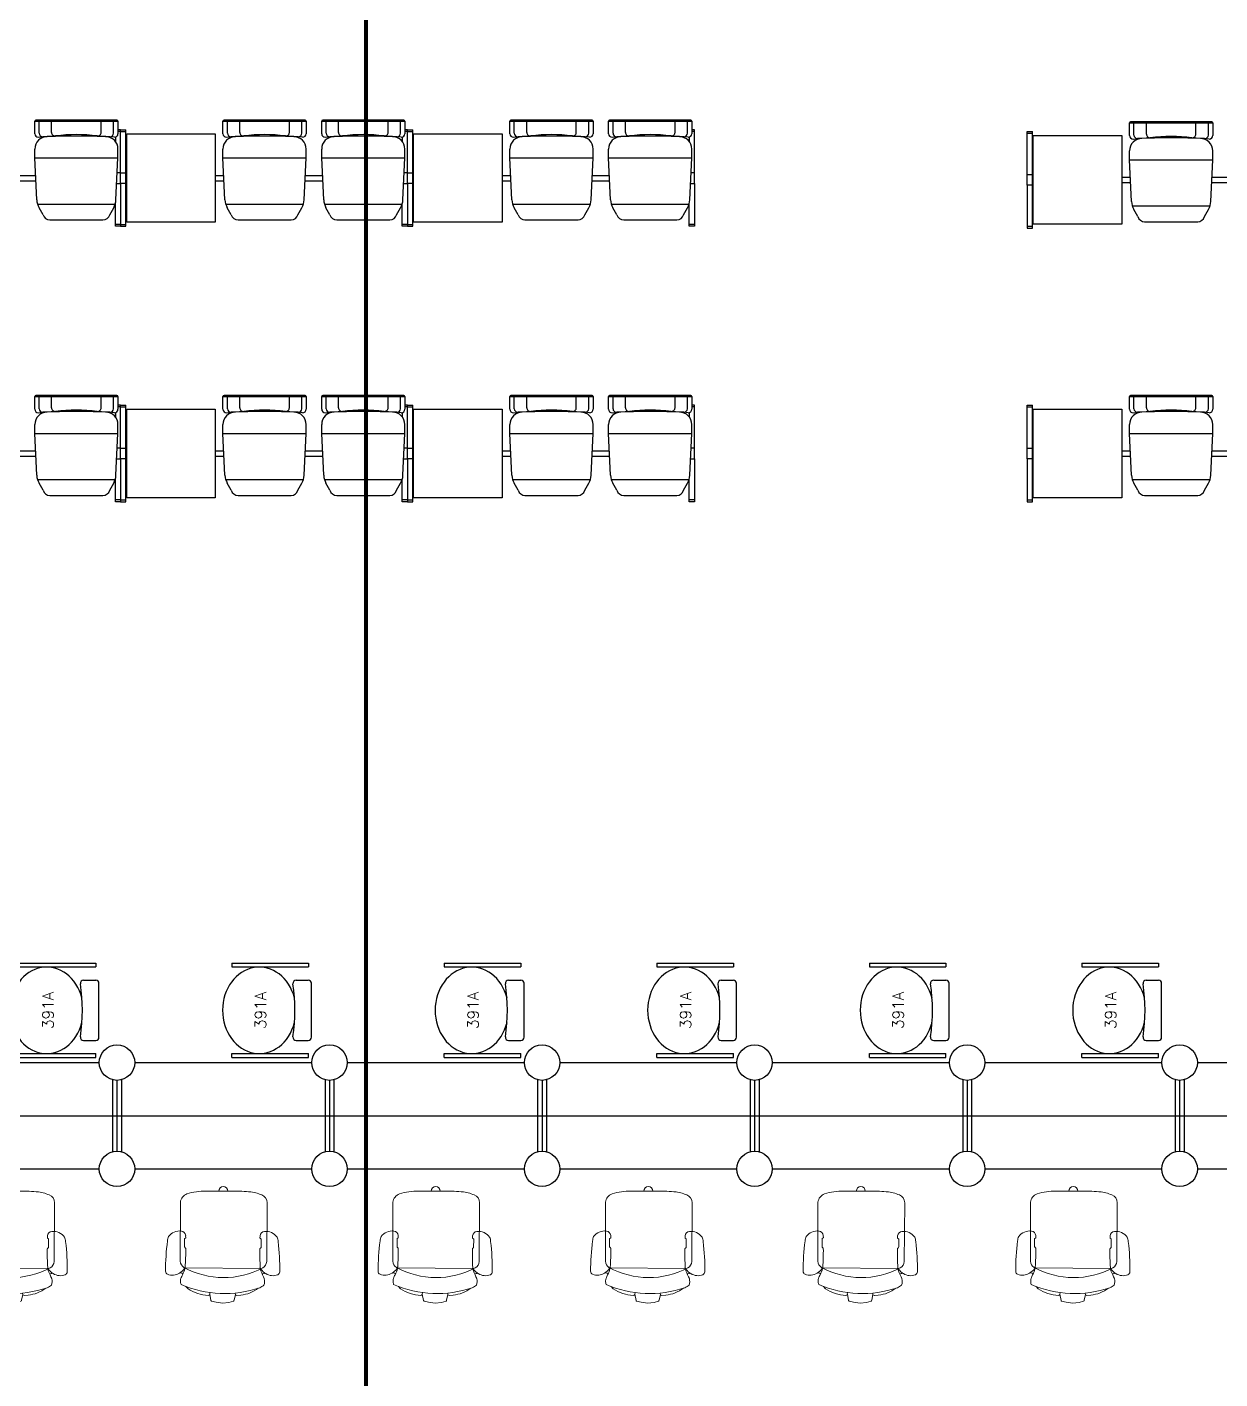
# Model space of a CAD drawing. Header units: inches. Extents: x 478327 to 492265, y -26791 to -22136.
# Drawn here: x 481247 to 481550.1, y -23545.5 to -23202.1 of the extents above; entities that cross this region are included whole.
import ezdxf
from ezdxf.enums import TextEntityAlignment as Align

# ---------------------------------------------------------------- set-up
doc = ezdxf.new("R2010")
doc.units = ezdxf.units.IN
doc.header["$MEASUREMENT"] = 0
doc.layers.add('A-furniture', color=8, linetype='Continuous', lineweight=9)
for name, color, linetype in [('C-RD-TEXT-TITLE', 4, 'Continuous'), ('I-WALL-IN', 3, 'Continuous'), ('MAR122', 9, 'Continuous'), ('MAR22', 255, 'Continuous')]:
    doc.layers.add(name, color=color, linetype=linetype)
doc.styles.add('ROMANS', font='romans')

# ---------------------------------------------------------------- blocks, each defined once
blk = doc.blocks.new('391A')
at = {"layer": 'MAR22'}
for p, q in [((-293.5, -86.6), (-293.5, -567)), ((-293.5, -86.6), (-269.5, -86.6)), ((-269.5, -86.6), (-269.5, -567)), ((273.6, -86.6), (273.6, -567)), ((297.6, -86.6), (273.6, -86.6)), ((297.6, -86.6), (297.6, -567)), ((-187.4, -490.1), (-187.4, -566.9)), ((191.4, -490.1), (191.4, -566.9)), ((-293.5, -567), (-269.5, -567)), ((-167.4, -586.9), (171.4, -586.9)), ((297.6, -567), (273.6, -567))]:
    blk.add_line(p, q, dxfattribs=at)
for centre, radius, start, end in [((-167.4, -490.1), 20, 81.58713, 180), ((2, 655.3), 1137.9, 261.58713, 278.41287), ((171.4, -490.1), 20, 0, 98.41287), ((-167.4, -566.9), 20, 180, 270), ((171.4, -566.9), 20, 270, 0)]:
    blk.add_arc(centre, radius, start, end, dxfattribs=at)
blk.add_ellipse((2, -259.2), major_axis=(-271.1, 0), ratio=0.849159, start_param=1.857345, end_param=7.567433, dxfattribs=at)
at = {"layer": 'MAR122', "linetype": 'Continuous', "style": 'ROMANS'}
for tag, flags, p in [('PRODNUM', 8, (1.6, -302.1)), ('COLOR', 1, (1.6, -415.4))]:
    blk.add_attdef(tag, text='', height=70, dxfattribs=dict(at, flags=flags)).set_placement(p, align=Align.CENTER)
blk = doc.blocks.new('A$C6A0E07C9')
at = {"layer": 'A-furniture'}
for p, q in [((-0.2138, 0.2718), (0.1182, 0.2876)), ((-0.0121, 0.2424), (-0.025, 0.2422)), ((-0.0115, 0.2426), (-0.0121, 0.2424)), ((-0.0112, 0.2428), (-0.0115, 0.2426)), ((-0.0079, 0.2484), (-0.0112, 0.2428)), ((0.0377, 0.2515), (-0.0033, 0.2499)), ((0.0418, 0.2505), (0.045, 0.2473)), ((0.045, 0.2473), (0.0464, 0.2461)), ((0.0464, 0.2461), (0.0478, 0.2453)), ((0.0478, 0.2453), (0.0485, 0.2451)), ((0.1585, 0.2497), (0.1792, -0.1667)), ((-0.2691, 0.1773), (-0.2664, 0.2046)), ((0.3146, 0.1213), (0.3056, 0.1197)), ((0.3131, 0.1211), (0.3466, 0.116)), ((0.3152, 0.1516), (0.3188, 0.1294)), ((0.3514, 0.1128), (0.36, 0.0876)), ((0.36, 0.0876), (0.3659, 0.0513)), ((-0.2907, 0.0196), (-0.2893, 0.0294)), ((-0.2883, 0.01), (-0.2907, 0.0196)), ((-0.2893, 0.0294), (-0.2841, 0.0379)), ((-0.2824, 0.002), (-0.2883, 0.01)), ((-0.2841, 0.0379), (-0.2762, 0.0438)), ((-0.2739, -0.003), (-0.2824, 0.002)), ((-0.2762, 0.0438), (-0.2666, 0.0462)), ((0.3636, 0.0146), (0.3576, -0.0113)), ((0.3659, 0.0513), (0.3636, 0.0146)), ((-0.2641, -0.0045), (-0.2739, -0.003)), ((0.3108, -0.0224), (0.3218, -0.0234)), ((0.3197, -0.023), (0.3546, -0.0146)), ((0.3546, -0.0146), (0.3564, -0.0132)), ((0.3564, -0.0132), (0.3576, -0.0113)), ((0.2962, -0.1472), (0.2839, -0.1595)), ((-0.1895, -0.2174), (0.1433, -0.1996)), ((0.0087, -0.176), (-0.0042, -0.1772)), ((0.0094, -0.1763), (0.0087, -0.176)), ((0.0097, -0.1764), (0.0094, -0.1763)), ((0.0135, -0.1816), (0.0097, -0.1764)), ((0.0591, -0.1802), (0.0183, -0.1827)), ((0.0631, -0.1788), (0.066, -0.1753)), ((0.066, -0.1753), (0.0673, -0.174)), ((0.0673, -0.174), (0.0686, -0.173)), ((0.0686, -0.173), (0.0692, -0.1728))]:
    blk.add_line(p, q, dxfattribs=at)
for centre, radius, start, end in [((0.0274, 0.2777), 0.0792, 129.49988, 189.11522), ((0.0065, 0.2825), 0.0635, 94.07923, 117.59377), ((0.2241, -0.8917), 1.2574, 92.35943, 100.17565), ((0.1721, 0.3454), 0.0192, 28.12557, 89.24362), ((0.1209, 0.3234), 0.0749, 330.37939, 24.51295), ((0.5941, -0.0351), 0.8932, 162.12026, 164.43231), ((-0.21, 0.2233), 0.0487, 94.52598, 161.01093), ((-0.0222, 0.2712), 0.0292, 192.00474, 264.44095), ((-0.0038, 0.2437), 0.00623, 84.84548, 131.31741), ((0.0374, 0.2414), 0.0101, 64.52807, 88.63913), ((0.0007, 1.5534), 1.3091, 272.08986, 276.67605), ((0.117, 0.2414), 0.0463, 34.09018, 88.4441), ((0.1493, 0.274), 0.0211, 279.8693, 313.34338), ((-0.2488, 0.0248), 0.4712, 334.59734, 30.97321), ((0.1704, 0.2449), 0.0129, 130.13659, 158.01734), ((0.1866, 0.1808), 0.0779, 100.05254, 108.26721), ((0.1077, 0.3263), 0.0879, 309.67257, 333.02228), ((-1.1254, 2.7931), 2.8487, 297.11573, 298.06946), ((-0.9196, -0.0126), 1.143, 14.09314, 15.00562), ((0.2336, 0.2226), 0.0597, 72.52818, 107.70113), ((0.1951, 0.2221), 0.0806, 25.51985, 45.53867), ((-0.3014, 0.0263), 0.6141, 339.61076, 22.04666), ((0.1276, 0.1249), 0.1894, 8.09249, 40.8276), ((0.1816, 0.1421), 0.4521, 175.52891, 182.09908), ((72.2191, 3.6268), 72.5738, 182.765274, 182.924882), ((0.31, 0.1288), 0.0088, 301.08798, 3.16667), ((0.3467, 0.1108), 0.00513, 22.81842, 91.00758), ((0.1162, -0.0378), 0.2107, 328.69616, 1.80788), ((0.3177, -0.0315), 0.00903, 2.12372, 63.37094), ((0.0809, -0.0616), 0.3414, 182.48103, 200.75528), ((-0.1856, -0.1603), 0.0572, 202.88209, 266.11689), ((0.0516, -0.2073), 0.0792, 176.57822, 236.19355), ((0.0015, -0.2058), 0.0292, 101.25248, 173.68869), ((0.0171, -0.1766), 0.00623, 234.37601, 280.84795), ((0.0579, -0.1702), 0.0101, 277.0543, 301.16536), ((0.1515, -1.4793), 1.3091, 89.01739, 93.60357), ((0.138, -0.155), 0.0449, 276.79393, 330.15211), ((0.1724, -0.1915), 0.0211, 52.35005, 85.82413), ((0.197, -0.1553), 0.0211, 212.66016, 229.03524), ((0.1633, -0.2919), 0.1223, 63.05477, 80.63565), ((0.1362, -0.2476), 0.0879, 32.67116, 56.02087), ((-0.9196, -0.0126), 1.143, 350.69637, 351.61264), ((0.1491, -0.2435), 0.0749, 341.18048, 35.31404), ((0.3239, 0.0551), 0.2601, 246.15386, 250.81737), ((0.249, -0.1528), 0.0392, 254.29981, 275.99109), ((0.2537, -0.1401), 0.0518, 269.3553, 293.37881), ((0.0312, -0.2142), 0.0635, 248.09967, 271.6142), ((0.1312, 0.9758), 1.2574, 265.51777, 273.33401), ((0.2022, -0.2604), 0.0192, 276.44982, 337.56787)]:
    blk.add_arc(centre, radius, start, end, dxfattribs=at)

msp = doc.modelspace()

# ---------------------------------------------------------------- linework, layer by layer
at = {"linetype": 'Continuous'}
for p, q in [((481248.945, -23229.189, 3.812), (481248.945, -23226.016, 3.812)), ((481250.07, -23229.081, 3.812), (481250.07, -23226.196, 3.812)), ((481253.22, -23228.86, 3.812), (481253.22, -23226.196, 3.812)), ((481265.82, -23228.86, 3.812), (481265.82, -23226.196, 3.812)), ((481268.97, -23229.081, 3.812), (481268.97, -23226.196, 3.812)), ((481270.095, -23226.016, 3.812), (481270.095, -23229.189, 3.812)), ((481296.769, -23229.189, 3.812), (481296.769, -23226.016, 3.812)), ((481297.894, -23229.081, 3.812), (481297.894, -23226.196, 3.812)), ((481301.044, -23228.86, 3.812), (481301.044, -23226.196, 3.812)), ((481313.644, -23228.86, 3.812), (481313.644, -23226.196, 3.812)), ((481316.794, -23229.081, 3.812), (481316.794, -23226.196, 3.812)), ((481317.919, -23226.016, 3.812), (481317.919, -23229.189, 3.812)), ((481321.845, -23229.189, 3.812), (481321.845, -23226.016, 3.812)), ((481322.97, -23229.081, 3.812), (481322.97, -23226.196, 3.812)), ((481326.12, -23228.86, 3.812), (481326.12, -23226.196, 3.812)), ((481338.72, -23228.86, 3.812), (481338.72, -23226.196, 3.812)), ((481341.87, -23229.081, 3.812), (481341.87, -23226.196, 3.812)), ((481342.995, -23226.016, 3.812), (481342.995, -23229.189, 3.812)), ((481369.669, -23229.189, 3.812), (481369.669, -23226.016, 3.812)), ((481370.794, -23229.081, 3.812), (481370.794, -23226.196, 3.812)), ((481373.944, -23228.86, 3.812), (481373.944, -23226.196, 3.812)), ((481386.544, -23228.86, 3.812), (481386.544, -23226.196, 3.812)), ((481389.694, -23229.081, 3.812), (481389.694, -23226.196, 3.812)), ((481390.819, -23226.016, 3.812), (481390.819, -23229.189, 3.812)), ((481394.745, -23229.189, 3.812), (481394.745, -23226.016, 3.812)), ((481395.87, -23229.081, 3.812), (481395.87, -23226.196, 3.812)), ((481399.02, -23228.86, 3.812), (481399.02, -23226.196, 3.812)), ((481411.62, -23228.86, 3.812), (481411.62, -23226.196, 3.812)), ((481414.77, -23229.081, 3.812), (481414.77, -23226.196, 3.812)), ((481415.895, -23226.016, 3.812), (481415.895, -23229.189, 3.812)), ((481527.106, -23229.639, 3.812), (481527.106, -23226.466, 3.812)), ((481528.231, -23229.531, 3.812), (481528.231, -23226.646, 3.812)), ((481531.381, -23229.31, 3.812), (481531.381, -23226.646, 3.812)), ((481543.981, -23229.31, 3.812), (481543.981, -23226.646, 3.812)), ((481547.131, -23229.531, 3.812), (481547.131, -23226.646, 3.812)), ((481548.256, -23226.466, 3.812), (481548.256, -23229.639, 3.812)), ((481249.866, -23230.088, 3.812), (481251.009, -23229.981, 3.812)), ((481269.174, -23230.088, 3.812), (481268.031, -23229.981, 3.812)), ((481297.69, -23230.088, 3.812), (481298.833, -23229.981, 3.812)), ((481316.998, -23230.088, 3.812), (481315.855, -23229.981, 3.812)), ((481322.766, -23230.088, 3.812), (481323.909, -23229.981, 3.812)), ((481342.074, -23230.088, 3.812), (481340.931, -23229.981, 3.812)), ((481370.59, -23230.088, 3.812), (481371.733, -23229.981, 3.812)), ((481389.898, -23230.088, 3.812), (481388.755, -23229.981, 3.812)), ((481395.666, -23230.088, 3.812), (481396.809, -23229.981, 3.812)), ((481414.974, -23230.088, 3.812), (481413.831, -23229.981, 3.812)), ((481248.945, -23235.353, 3.812), (481248.945, -23233.103, 3.812)), ((481270.095, -23235.353, 3.812), (481270.095, -23233.103, 3.812)), ((481296.769, -23235.353, 3.812), (481296.769, -23233.103, 3.812)), ((481317.919, -23235.353, 3.812), (481317.919, -23233.103, 3.812)), ((481321.845, -23235.353, 3.812), (481321.845, -23233.103, 3.812)), ((481342.995, -23235.353, 3.812), (481342.995, -23233.103, 3.812)), ((481369.669, -23235.353, 3.812), (481369.669, -23233.103, 3.812)), ((481390.819, -23235.353, 3.812), (481390.819, -23233.103, 3.812)), ((481394.745, -23235.353, 3.812), (481394.745, -23233.103, 3.812)), ((481415.895, -23235.353, 3.812), (481415.895, -23233.103, 3.812)), ((481527.106, -23235.803, 3.812), (481527.106, -23233.553, 3.812)), ((481528.027, -23230.538, 3.812), (481529.17, -23230.431, 3.812)), ((481547.335, -23230.538, 3.812), (481546.192, -23230.431, 3.812)), ((481548.256, -23235.803, 3.812), (481548.256, -23233.553, 3.812)), ((481248.945, -23235.353, 3.812), (481270.095, -23235.353, 3.812)), ((481249.457, -23245.991, 3.812), (481248.945, -23235.353, 3.812)), ((481269.584, -23245.991, 3.812), (481270.095, -23235.353, 3.812)), ((481296.769, -23235.353, 3.812), (481317.919, -23235.353, 3.812)), ((481297.281, -23245.991, 3.812), (481296.769, -23235.353, 3.812)), ((481317.408, -23245.991, 3.812), (481317.919, -23235.353, 3.812)), ((481321.845, -23235.353, 3.812), (481342.995, -23235.353, 3.812)), ((481322.357, -23245.991, 3.812), (481321.845, -23235.353, 3.812)), ((481342.484, -23245.991, 3.812), (481342.995, -23235.353, 3.812)), ((481369.669, -23235.353, 3.812), (481390.819, -23235.353, 3.812)), ((481370.181, -23245.991, 3.812), (481369.669, -23235.353, 3.812)), ((481390.308, -23245.991, 3.812), (481390.819, -23235.353, 3.812)), ((481394.745, -23235.353, 3.812), (481415.895, -23235.353, 3.812)), ((481395.257, -23245.991, 3.812), (481394.745, -23235.353, 3.812)), ((481415.384, -23245.991, 3.812), (481415.895, -23235.353, 3.812)), ((481527.106, -23235.803, 3.812), (481548.256, -23235.803, 3.812)), ((481527.618, -23246.441, 3.812), (481527.106, -23235.803, 3.812)), ((481547.745, -23246.441, 3.812), (481548.256, -23235.803, 3.812)), ((481249.637, -23247.053, 3.812), (481269.403, -23247.053, 3.812)), ((481297.461, -23247.053, 3.812), (481317.227, -23247.053, 3.812)), ((481322.537, -23247.053, 3.812), (481342.303, -23247.053, 3.812)), ((481370.361, -23247.053, 3.812), (481390.127, -23247.053, 3.812)), ((481395.437, -23247.053, 3.812), (481415.203, -23247.053, 3.812)), ((481527.798, -23247.503, 3.812), (481547.564, -23247.503, 3.812)), ((481251.049, -23249.794, 3.812), (481250.029, -23247.981, 3.812)), ((481267.991, -23249.794, 3.812), (481269.011, -23247.981, 3.812)), ((481298.873, -23249.794, 3.812), (481297.853, -23247.981, 3.812)), ((481315.815, -23249.794, 3.812), (481316.835, -23247.981, 3.812)), ((481323.949, -23249.794, 3.812), (481322.929, -23247.981, 3.812)), ((481340.891, -23249.794, 3.812), (481341.911, -23247.981, 3.812)), ((481371.773, -23249.794, 3.812), (481370.753, -23247.981, 3.812)), ((481388.715, -23249.794, 3.812), (481389.735, -23247.981, 3.812)), ((481396.849, -23249.794, 3.812), (481395.829, -23247.981, 3.812)), ((481413.791, -23249.794, 3.812), (481414.811, -23247.981, 3.812)), ((481529.21, -23250.244, 3.812), (481528.19, -23248.431, 3.812)), ((481546.152, -23250.244, 3.812), (481547.172, -23248.431, 3.812)), ((481252.781, -23251.103, 3.812), (481266.259, -23251.103, 3.812)), ((481300.605, -23251.103, 3.812), (481314.083, -23251.103, 3.812)), ((481325.681, -23251.103, 3.812), (481339.159, -23251.103, 3.812)), ((481373.505, -23251.103, 3.812), (481386.983, -23251.103, 3.812)), ((481398.581, -23251.103, 3.812), (481412.059, -23251.103, 3.812)), ((481530.942, -23251.553, 3.812), (481544.42, -23251.553, 3.812)), ((481248.945, -23299.155, 3.812), (481248.945, -23295.982, 3.812)), ((481250.07, -23299.047, 3.812), (481250.07, -23296.162, 3.812)), ((481253.22, -23298.826, 3.812), (481253.22, -23296.162, 3.812)), ((481265.82, -23298.826, 3.812), (481265.82, -23296.162, 3.812)), ((481268.97, -23299.047, 3.812), (481268.97, -23296.162, 3.812)), ((481270.095, -23295.982, 3.812), (481270.095, -23299.155, 3.812)), ((481296.769, -23299.155, 3.812), (481296.769, -23295.982, 3.812)), ((481297.894, -23299.047, 3.812), (481297.894, -23296.162, 3.812)), ((481301.044, -23298.826, 3.812), (481301.044, -23296.162, 3.812)), ((481313.644, -23298.826, 3.812), (481313.644, -23296.162, 3.812)), ((481316.794, -23299.047, 3.812), (481316.794, -23296.162, 3.812)), ((481317.919, -23295.982, 3.812), (481317.919, -23299.155, 3.812)), ((481321.845, -23299.155, 3.812), (481321.845, -23295.982, 3.812)), ((481322.97, -23299.047, 3.812), (481322.97, -23296.162, 3.812)), ((481326.12, -23298.826, 3.812), (481326.12, -23296.162, 3.812)), ((481338.72, -23298.826, 3.812), (481338.72, -23296.162, 3.812)), ((481341.87, -23299.047, 3.812), (481341.87, -23296.162, 3.812)), ((481342.995, -23295.982, 3.812), (481342.995, -23299.155, 3.812)), ((481369.669, -23299.155, 3.812), (481369.669, -23295.982, 3.812)), ((481370.794, -23299.047, 3.812), (481370.794, -23296.162, 3.812)), ((481373.944, -23298.826, 3.812), (481373.944, -23296.162, 3.812)), ((481386.544, -23298.826, 3.812), (481386.544, -23296.162, 3.812)), ((481389.694, -23299.047, 3.812), (481389.694, -23296.162, 3.812)), ((481390.819, -23295.982, 3.812), (481390.819, -23299.155, 3.812)), ((481394.745, -23299.155, 3.812), (481394.745, -23295.982, 3.812)), ((481395.87, -23299.047, 3.812), (481395.87, -23296.162, 3.812)), ((481399.02, -23298.826, 3.812), (481399.02, -23296.162, 3.812)), ((481411.62, -23298.826, 3.812), (481411.62, -23296.162, 3.812)), ((481414.77, -23299.047, 3.812), (481414.77, -23296.162, 3.812)), ((481415.895, -23295.982, 3.812), (481415.895, -23299.155, 3.812)), ((481527.106, -23299.155, 3.812), (481527.106, -23295.982, 3.812)), ((481528.231, -23299.047, 3.812), (481528.231, -23296.162, 3.812)), ((481531.381, -23298.826, 3.812), (481531.381, -23296.162, 3.812)), ((481543.981, -23298.826, 3.812), (481543.981, -23296.162, 3.812)), ((481547.131, -23299.047, 3.812), (481547.131, -23296.162, 3.812)), ((481548.256, -23295.982, 3.812), (481548.256, -23299.155, 3.812)), ((481249.866, -23300.054, 3.812), (481251.009, -23299.947, 3.812)), ((481269.174, -23300.054, 3.812), (481268.031, -23299.947, 3.812)), ((481297.69, -23300.054, 3.812), (481298.833, -23299.947, 3.812)), ((481316.998, -23300.054, 3.812), (481315.855, -23299.947, 3.812)), ((481322.766, -23300.054, 3.812), (481323.909, -23299.947, 3.812)), ((481342.074, -23300.054, 3.812), (481340.931, -23299.947, 3.812)), ((481370.59, -23300.054, 3.812), (481371.733, -23299.947, 3.812)), ((481389.898, -23300.054, 3.812), (481388.755, -23299.947, 3.812)), ((481395.666, -23300.054, 3.812), (481396.809, -23299.947, 3.812)), ((481414.974, -23300.054, 3.812), (481413.831, -23299.947, 3.812)), ((481528.027, -23300.054, 3.812), (481529.17, -23299.947, 3.812)), ((481547.335, -23300.054, 3.812), (481546.192, -23299.947, 3.812)), ((481248.945, -23305.319, 3.812), (481248.945, -23303.069, 3.812)), ((481248.945, -23305.319, 3.812), (481270.095, -23305.319, 3.812)), ((481249.457, -23315.957, 3.812), (481248.945, -23305.319, 3.812)), ((481269.584, -23315.957, 3.812), (481270.095, -23305.319, 3.812)), ((481270.095, -23305.319, 3.812), (481270.095, -23303.069, 3.812)), ((481296.769, -23305.319, 3.812), (481296.769, -23303.069, 3.812)), ((481296.769, -23305.319, 3.812), (481317.919, -23305.319, 3.812)), ((481297.281, -23315.957, 3.812), (481296.769, -23305.319, 3.812)), ((481317.408, -23315.957, 3.812), (481317.919, -23305.319, 3.812)), ((481317.919, -23305.319, 3.812), (481317.919, -23303.069, 3.812)), ((481321.845, -23305.319, 3.812), (481321.845, -23303.069, 3.812)), ((481321.845, -23305.319, 3.812), (481342.995, -23305.319, 3.812)), ((481322.357, -23315.957, 3.812), (481321.845, -23305.319, 3.812)), ((481342.484, -23315.957, 3.812), (481342.995, -23305.319, 3.812)), ((481342.995, -23305.319, 3.812), (481342.995, -23303.069, 3.812)), ((481369.669, -23305.319, 3.812), (481369.669, -23303.069, 3.812)), ((481369.669, -23305.319, 3.812), (481390.819, -23305.319, 3.812)), ((481370.181, -23315.957, 3.812), (481369.669, -23305.319, 3.812)), ((481390.308, -23315.957, 3.812), (481390.819, -23305.319, 3.812)), ((481390.819, -23305.319, 3.812), (481390.819, -23303.069, 3.812)), ((481394.745, -23305.319, 3.812), (481394.745, -23303.069, 3.812)), ((481394.745, -23305.319, 3.812), (481415.895, -23305.319, 3.812)), ((481395.257, -23315.957, 3.812), (481394.745, -23305.319, 3.812)), ((481415.384, -23315.957, 3.812), (481415.895, -23305.319, 3.812)), ((481415.895, -23305.319, 3.812), (481415.895, -23303.069, 3.812)), ((481527.106, -23305.319, 3.812), (481527.106, -23303.069, 3.812)), ((481527.106, -23305.319, 3.812), (481548.256, -23305.319, 3.812)), ((481527.618, -23315.957, 3.812), (481527.106, -23305.319, 3.812)), ((481547.745, -23315.957, 3.812), (481548.256, -23305.319, 3.812)), ((481548.256, -23305.319, 3.812), (481548.256, -23303.069, 3.812)), ((481249.637, -23317.019, 3.812), (481269.403, -23317.019, 3.812)), ((481251.049, -23319.76, 3.812), (481250.029, -23317.947, 3.812)), ((481267.991, -23319.76, 3.812), (481269.011, -23317.947, 3.812)), ((481297.461, -23317.019, 3.812), (481317.227, -23317.019, 3.812)), ((481298.873, -23319.76, 3.812), (481297.853, -23317.947, 3.812)), ((481315.815, -23319.76, 3.812), (481316.835, -23317.947, 3.812)), ((481322.537, -23317.019, 3.812), (481342.303, -23317.019, 3.812)), ((481323.949, -23319.76, 3.812), (481322.929, -23317.947, 3.812)), ((481340.891, -23319.76, 3.812), (481341.911, -23317.947, 3.812)), ((481370.361, -23317.019, 3.812), (481390.127, -23317.019, 3.812)), ((481371.773, -23319.76, 3.812), (481370.753, -23317.947, 3.812)), ((481388.715, -23319.76, 3.812), (481389.735, -23317.947, 3.812)), ((481395.437, -23317.019, 3.812), (481415.203, -23317.019, 3.812)), ((481396.849, -23319.76, 3.812), (481395.829, -23317.947, 3.812)), ((481413.791, -23319.76, 3.812), (481414.811, -23317.947, 3.812)), ((481527.798, -23317.019, 3.812), (481547.564, -23317.019, 3.812)), ((481529.21, -23319.76, 3.812), (481528.19, -23317.947, 3.812)), ((481546.152, -23319.76, 3.812), (481547.172, -23317.947, 3.812)), ((481252.781, -23321.069, 3.812), (481266.259, -23321.069, 3.812)), ((481300.605, -23321.069, 3.812), (481314.083, -23321.069, 3.812)), ((481325.681, -23321.069, 3.812), (481339.159, -23321.069, 3.812)), ((481373.505, -23321.069, 3.812), (481386.983, -23321.069, 3.812)), ((481398.581, -23321.069, 3.812), (481412.059, -23321.069, 3.812)), ((481530.942, -23321.069, 3.812), (481544.42, -23321.069, 3.812))]:
    msp.add_line(p, q, dxfattribs=at)
at = {"color": 7, "linetype": 'Continuous'}
for p, q in [((481269.825, -23225.746, 3.812), (481249.215, -23225.746, 3.812)), ((481317.649, -23225.746, 3.812), (481297.039, -23225.746, 3.812)), ((481342.725, -23225.746, 3.812), (481322.115, -23225.746, 3.812)), ((481390.549, -23225.746, 3.812), (481369.939, -23225.746, 3.812)), ((481415.625, -23225.746, 3.812), (481395.015, -23225.746, 3.812)), ((481547.986, -23226.196, 3.812), (481527.376, -23226.196, 3.812)), ((481244.807, -23239.775, 3.812), (481249.158, -23239.775, 3.812)), ((481270.77, -23239.1, 3.812), (481269.915, -23239.1, 3.812)), ((481270.77, -23241.8, 3.812), (481270.77, -23239.1, 3.812)), ((481270.77, -23239.1, 3.812), (481272.316, -23239.1, 3.812)), ((481270.77, -23241.8, 3.812), (481270.77, -23239.1, 3.812)), ((481294.816, -23239.775, 3.812), (481296.982, -23239.775, 3.812)), ((481317.707, -23239.775, 3.812), (481322.058, -23239.775, 3.812)), ((481343.67, -23239.1, 3.812), (481342.815, -23239.1, 3.812)), ((481343.67, -23241.8, 3.812), (481343.67, -23239.1, 3.812)), ((481343.67, -23239.1, 3.812), (481345.216, -23239.1, 3.812)), ((481343.67, -23241.8, 3.812), (481343.67, -23239.1, 3.812)), ((481367.716, -23239.775, 3.812), (481369.882, -23239.775, 3.812)), ((481390.607, -23239.775, 3.812), (481394.958, -23239.775, 3.812)), ((481416.57, -23239.1, 3.812), (481415.715, -23239.1, 3.812)), ((481416.57, -23241.8, 3.812), (481416.57, -23239.1, 3.812)), ((481501.107, -23239.55, 3.812), (481502.653, -23239.55, 3.812)), ((481501.107, -23242.25, 3.812), (481501.107, -23239.55, 3.812)), ((481525.153, -23240.225, 3.812), (481527.319, -23240.225, 3.812)), ((481548.044, -23240.225, 3.812), (481552.395, -23240.225, 3.812)), ((481244.742, -23241.125, 3.812), (481249.223, -23241.125, 3.812)), ((481269.785, -23241.8, 3.812), (481270.77, -23241.8, 3.812)), ((481272.316, -23241.8, 3.812), (481270.77, -23241.8, 3.812)), ((481294.751, -23241.125, 3.812), (481297.047, -23241.125, 3.812)), ((481317.642, -23241.125, 3.812), (481322.123, -23241.125, 3.812)), ((481342.685, -23241.8, 3.812), (481343.67, -23241.8, 3.812)), ((481345.216, -23241.8, 3.812), (481343.67, -23241.8, 3.812)), ((481367.651, -23241.125, 3.812), (481369.947, -23241.125, 3.812)), ((481390.542, -23241.125, 3.812), (481395.023, -23241.125, 3.812)), ((481415.585, -23241.8, 3.812), (481416.57, -23241.8, 3.812)), ((481502.653, -23242.25, 3.812), (481501.107, -23242.25, 3.812)), ((481525.088, -23241.575, 3.812), (481527.384, -23241.575, 3.812)), ((481547.979, -23241.575, 3.812), (481552.46, -23241.575, 3.812)), ((481269.825, -23295.712, 3.812), (481249.215, -23295.712, 3.812)), ((481317.649, -23295.712, 3.812), (481297.039, -23295.712, 3.812)), ((481342.725, -23295.712, 3.812), (481322.115, -23295.712, 3.812)), ((481390.549, -23295.712, 3.812), (481369.939, -23295.712, 3.812)), ((481415.625, -23295.712, 3.812), (481395.015, -23295.712, 3.812)), ((481547.986, -23295.712, 3.812), (481527.376, -23295.712, 3.812)), ((481270.77, -23309.066, 3.812), (481269.915, -23309.066, 3.812)), ((481270.77, -23311.766, 3.812), (481270.77, -23309.066, 3.812)), ((481270.77, -23309.066, 3.812), (481272.316, -23309.066, 3.812)), ((481270.77, -23311.766, 3.812), (481270.77, -23309.066, 3.812)), ((481343.67, -23309.066, 3.812), (481342.815, -23309.066, 3.812)), ((481343.67, -23311.766, 3.812), (481343.67, -23309.066, 3.812)), ((481343.67, -23309.066, 3.812), (481345.216, -23309.066, 3.812)), ((481343.67, -23311.766, 3.812), (481343.67, -23309.066, 3.812)), ((481416.57, -23309.066, 3.812), (481415.715, -23309.066, 3.812)), ((481416.57, -23311.766, 3.812), (481416.57, -23309.066, 3.812)), ((481501.107, -23309.066, 3.812), (481502.653, -23309.066, 3.812)), ((481501.107, -23311.766, 3.812), (481501.107, -23309.066, 3.812)), ((481244.742, -23311.091, 3.812), (481249.223, -23311.091, 3.812)), ((481244.807, -23309.741, 3.812), (481249.158, -23309.741, 3.812)), ((481269.785, -23311.766, 3.812), (481270.77, -23311.766, 3.812)), ((481272.316, -23311.766, 3.812), (481270.77, -23311.766, 3.812)), ((481294.751, -23311.091, 3.812), (481297.047, -23311.091, 3.812)), ((481294.816, -23309.741, 3.812), (481296.982, -23309.741, 3.812)), ((481317.642, -23311.091, 3.812), (481322.123, -23311.091, 3.812)), ((481317.707, -23309.741, 3.812), (481322.058, -23309.741, 3.812)), ((481342.685, -23311.766, 3.812), (481343.67, -23311.766, 3.812)), ((481345.216, -23311.766, 3.812), (481343.67, -23311.766, 3.812)), ((481367.651, -23311.091, 3.812), (481369.947, -23311.091, 3.812)), ((481367.716, -23309.741, 3.812), (481369.882, -23309.741, 3.812)), ((481390.542, -23311.091, 3.812), (481395.023, -23311.091, 3.812)), ((481390.607, -23309.741, 3.812), (481394.958, -23309.741, 3.812)), ((481415.585, -23311.766, 3.812), (481416.57, -23311.766, 3.812)), ((481502.653, -23311.766, 3.812), (481501.107, -23311.766, 3.812)), ((481525.088, -23311.091, 3.812), (481527.384, -23311.091, 3.812)), ((481525.153, -23309.741, 3.812), (481527.319, -23309.741, 3.812)), ((481547.979, -23311.091, 3.812), (481552.46, -23311.091, 3.812)), ((481548.044, -23309.741, 3.812), (481552.395, -23309.741, 3.812))]:
    msp.add_line(p, q, dxfattribs=at)
at = {"color": 7}
for p, q in [((481269.42, -23230.06, 3.812), (481269.42, -23231.155, 3.812)), ((481270.77, -23228.192, 3.812), (481270.095, -23228.192, 3.812)), ((481270.77, -23228.642, 3.812), (481270.095, -23228.642, 3.812)), ((481270.77, -23239.1, 3.812), (481270.77, -23228.192, 3.812)), ((481270.77, -23239.1, 3.812), (481270.77, -23228.192, 3.812)), ((481270.77, -23228.192, 3.812), (481272.12, -23228.192, 3.812)), ((481270.77, -23228.642, 3.812), (481272.12, -23228.642, 3.812)), ((481272.12, -23252.708, 3.812), (481272.12, -23228.192, 3.812)), ((481342.32, -23230.06, 3.812), (481342.32, -23231.155, 3.812)), ((481343.67, -23228.192, 3.812), (481342.995, -23228.192, 3.812)), ((481343.67, -23228.642, 3.812), (481342.995, -23228.642, 3.812)), ((481343.67, -23239.1, 3.812), (481343.67, -23228.192, 3.812)), ((481343.67, -23239.1, 3.812), (481343.67, -23228.192, 3.812)), ((481343.67, -23228.192, 3.812), (481345.02, -23228.192, 3.812)), ((481343.67, -23228.642, 3.812), (481345.02, -23228.642, 3.812)), ((481345.02, -23252.708, 3.812), (481345.02, -23228.192, 3.812)), ((481415.22, -23230.06, 3.812), (481415.22, -23231.155, 3.812)), ((481416.57, -23228.192, 3.812), (481415.895, -23228.192, 3.812)), ((481416.57, -23228.642, 3.812), (481415.895, -23228.642, 3.812)), ((481416.57, -23239.1, 3.812), (481416.57, -23228.192, 3.812)), ((481501.107, -23239.55, 3.812), (481501.107, -23228.642, 3.812)), ((481501.107, -23228.642, 3.812), (481502.457, -23228.642, 3.812)), ((481501.107, -23229.092, 3.812), (481502.457, -23229.092, 3.812)), ((481502.457, -23253.158, 3.812), (481502.457, -23228.642, 3.812)), ((481270.77, -23241.8, 3.812), (481270.77, -23252.708, 3.812)), ((481270.77, -23241.8, 3.812), (481270.77, -23252.708, 3.812)), ((481343.67, -23241.8, 3.812), (481343.67, -23252.708, 3.812)), ((481343.67, -23241.8, 3.812), (481343.67, -23252.708, 3.812)), ((481416.57, -23241.8, 3.812), (481416.57, -23252.708, 3.812)), ((481501.107, -23242.25, 3.812), (481501.107, -23253.158, 3.812)), ((481269.42, -23252.708, 3.812), (481269.42, -23246.996, 3.812)), ((481342.32, -23252.708, 3.812), (481342.32, -23246.996, 3.812)), ((481415.22, -23252.708, 3.812), (481415.22, -23246.996, 3.812)), ((481270.77, -23252.258, 3.812), (481269.42, -23252.258, 3.812)), ((481270.77, -23252.708, 3.812), (481269.42, -23252.708, 3.812)), ((481270.77, -23252.258, 3.812), (481272.12, -23252.258, 3.812)), ((481270.77, -23252.708, 3.812), (481272.12, -23252.708, 3.812)), ((481343.67, -23252.258, 3.812), (481342.32, -23252.258, 3.812)), ((481343.67, -23252.708, 3.812), (481342.32, -23252.708, 3.812)), ((481343.67, -23252.258, 3.812), (481345.02, -23252.258, 3.812)), ((481343.67, -23252.708, 3.812), (481345.02, -23252.708, 3.812)), ((481416.57, -23252.258, 3.812), (481415.22, -23252.258, 3.812)), ((481416.57, -23252.708, 3.812), (481415.22, -23252.708, 3.812)), ((481501.107, -23252.708, 3.812), (481502.457, -23252.708, 3.812)), ((481501.107, -23253.158, 3.812), (481502.457, -23253.158, 3.812)), ((481270.77, -23298.158, 3.812), (481270.095, -23298.158, 3.812)), ((481270.77, -23298.608, 3.812), (481270.095, -23298.608, 3.812)), ((481270.77, -23309.066, 3.812), (481270.77, -23298.158, 3.812)), ((481270.77, -23309.066, 3.812), (481270.77, -23298.158, 3.812)), ((481270.77, -23298.158, 3.812), (481272.12, -23298.158, 3.812)), ((481270.77, -23298.608, 3.812), (481272.12, -23298.608, 3.812)), ((481272.12, -23322.674, 3.812), (481272.12, -23298.158, 3.812)), ((481343.67, -23298.158, 3.812), (481342.995, -23298.158, 3.812)), ((481343.67, -23298.608, 3.812), (481342.995, -23298.608, 3.812)), ((481343.67, -23309.066, 3.812), (481343.67, -23298.158, 3.812)), ((481343.67, -23309.066, 3.812), (481343.67, -23298.158, 3.812)), ((481343.67, -23298.158, 3.812), (481345.02, -23298.158, 3.812)), ((481343.67, -23298.608, 3.812), (481345.02, -23298.608, 3.812)), ((481345.02, -23322.674, 3.812), (481345.02, -23298.158, 3.812)), ((481416.57, -23298.158, 3.812), (481415.895, -23298.158, 3.812)), ((481416.57, -23298.608, 3.812), (481415.895, -23298.608, 3.812)), ((481416.57, -23309.066, 3.812), (481416.57, -23298.158, 3.812)), ((481501.107, -23309.066, 3.812), (481501.107, -23298.158, 3.812)), ((481501.107, -23298.158, 3.812), (481502.457, -23298.158, 3.812)), ((481501.107, -23298.608, 3.812), (481502.457, -23298.608, 3.812)), ((481502.457, -23322.674, 3.812), (481502.457, -23298.158, 3.812)), ((481269.42, -23300.026, 3.812), (481269.42, -23301.121, 3.812)), ((481342.32, -23300.026, 3.812), (481342.32, -23301.121, 3.812)), ((481415.22, -23300.026, 3.812), (481415.22, -23301.121, 3.812)), ((481270.77, -23311.766, 3.812), (481270.77, -23322.674, 3.812)), ((481270.77, -23311.766, 3.812), (481270.77, -23322.674, 3.812)), ((481343.67, -23311.766, 3.812), (481343.67, -23322.674, 3.812)), ((481343.67, -23311.766, 3.812), (481343.67, -23322.674, 3.812)), ((481416.57, -23311.766, 3.812), (481416.57, -23322.674, 3.812)), ((481501.107, -23311.766, 3.812), (481501.107, -23322.674, 3.812)), ((481269.42, -23322.674, 3.812), (481269.42, -23316.962, 3.812)), ((481342.32, -23322.674, 3.812), (481342.32, -23316.962, 3.812)), ((481415.22, -23322.674, 3.812), (481415.22, -23316.962, 3.812)), ((481270.77, -23322.224, 3.812), (481269.42, -23322.224, 3.812)), ((481270.77, -23322.674, 3.812), (481269.42, -23322.674, 3.812)), ((481270.77, -23322.224, 3.812), (481272.12, -23322.224, 3.812)), ((481270.77, -23322.674, 3.812), (481272.12, -23322.674, 3.812)), ((481343.67, -23322.224, 3.812), (481342.32, -23322.224, 3.812)), ((481343.67, -23322.674, 3.812), (481342.32, -23322.674, 3.812)), ((481343.67, -23322.224, 3.812), (481345.02, -23322.224, 3.812)), ((481343.67, -23322.674, 3.812), (481345.02, -23322.674, 3.812)), ((481416.57, -23322.224, 3.812), (481415.22, -23322.224, 3.812)), ((481416.57, -23322.674, 3.812), (481415.22, -23322.674, 3.812)), ((481501.107, -23322.224, 3.812), (481502.457, -23322.224, 3.812)), ((481501.107, -23322.674, 3.812), (481502.457, -23322.674, 3.812))]:
    msp.add_line(p, q, dxfattribs=at)
at = {"color": 0, "linetype": 'Continuous'}
for p, q in [((481272.316, -23229.2, 3.812), (481294.816, -23229.2, 3.812)), ((481272.316, -23251.7, 3.812), (481272.316, -23229.2, 3.812)), ((481294.816, -23229.2, 3.812), (481294.816, -23251.7, 3.812)), ((481345.216, -23229.2, 3.812), (481367.716, -23229.2, 3.812)), ((481345.216, -23251.7, 3.812), (481345.216, -23229.2, 3.812)), ((481367.716, -23229.2, 3.812), (481367.716, -23251.7, 3.812)), ((481502.653, -23229.65, 3.812), (481525.153, -23229.65, 3.812)), ((481502.653, -23252.15, 3.812), (481502.653, -23229.65, 3.812)), ((481525.153, -23229.65, 3.812), (481525.153, -23252.15, 3.812)), ((481294.816, -23251.7, 3.812), (481272.316, -23251.7, 3.812)), ((481367.716, -23251.7, 3.812), (481345.216, -23251.7, 3.812)), ((481525.153, -23252.15, 3.812), (481502.653, -23252.15, 3.812)), ((481272.316, -23299.166, 3.812), (481294.816, -23299.166, 3.812)), ((481272.316, -23321.666, 3.812), (481272.316, -23299.166, 3.812)), ((481294.816, -23299.166, 3.812), (481294.816, -23321.666, 3.812)), ((481345.216, -23299.166, 3.812), (481367.716, -23299.166, 3.812)), ((481345.216, -23321.666, 3.812), (481345.216, -23299.166, 3.812)), ((481367.716, -23299.166, 3.812), (481367.716, -23321.666, 3.812)), ((481502.653, -23299.166, 3.812), (481525.153, -23299.166, 3.812)), ((481502.653, -23321.666, 3.812), (481502.653, -23299.166, 3.812)), ((481525.153, -23299.166, 3.812), (481525.153, -23321.666, 3.812)), ((481294.816, -23321.666, 3.812), (481272.316, -23321.666, 3.812)), ((481367.716, -23321.666, 3.812), (481345.216, -23321.666, 3.812)), ((481525.153, -23321.666, 3.812), (481502.653, -23321.666, 3.812))]:
    msp.add_line(p, q, dxfattribs=at)
for p, q in [((481268.714, -23469.497, 6.93), (481268.714, -23487.782, 6.93)), ((481269.839, -23469.639, 6.93), (481269.839, -23487.639, 6.93)), ((481270.964, -23469.497, 6.93), (481270.964, -23487.782, 6.93)), ((481322.714, -23469.497, 6.93), (481322.714, -23487.782, 6.93)), ((481323.839, -23469.639, 6.93), (481323.839, -23487.639, 6.93)), ((481324.964, -23469.497, 6.93), (481324.964, -23487.782, 6.93)), ((481376.714, -23469.497, 6.93), (481376.714, -23487.782, 6.93)), ((481377.839, -23469.639, 6.93), (481377.839, -23487.639, 6.93)), ((481378.964, -23469.497, 6.93), (481378.964, -23487.782, 6.93)), ((481430.714, -23469.497, 6.93), (481430.714, -23487.782, 6.93)), ((481431.839, -23469.639, 6.93), (481431.839, -23487.639, 6.93)), ((481432.964, -23469.497, 6.93), (481432.964, -23487.782, 6.93)), ((481484.714, -23469.497, 6.93), (481484.714, -23487.782, 6.93)), ((481485.839, -23469.639, 6.93), (481485.839, -23487.639, 6.93)), ((481486.964, -23469.497, 6.93), (481486.964, -23487.782, 6.93)), ((481538.714, -23469.497, 6.93), (481538.714, -23487.782, 6.93)), ((481539.839, -23469.639, 6.93), (481539.839, -23487.639, 6.93)), ((481540.964, -23469.497, 6.93), (481540.964, -23487.782, 6.93))]:
    msp.add_line(p, q)
at = {"color": 7, "linetype": 'Continuous', "const_width": 0.45, "elevation": 3.812}
for points in [[(481270.095, -23225.971), (481248.945, -23225.971)], [(481317.919, -23225.971), (481296.769, -23225.971)], [(481342.995, -23225.971), (481321.845, -23225.971)], [(481390.819, -23225.971), (481369.669, -23225.971)], [(481415.895, -23225.971), (481394.745, -23225.971)], [(481548.256, -23226.421), (481527.106, -23226.421)], [(481270.095, -23295.937), (481248.945, -23295.937)], [(481317.919, -23295.937), (481296.769, -23295.937)], [(481342.995, -23295.937), (481321.845, -23295.937)], [(481390.819, -23295.937), (481369.669, -23295.937)], [(481415.895, -23295.937), (481394.745, -23295.937)], [(481548.256, -23295.937), (481527.106, -23295.937)]]:
    msp.add_lwpolyline(points, dxfattribs=at)
for centre in [(481269.839, -23465.139, 6.93), (481323.839, -23465.139, 6.93), (481377.839, -23465.139, 6.93), (481431.839, -23465.139, 6.93), (481485.839, -23465.139, 6.93), (481539.839, -23465.139, 6.93), (481269.839, -23492.139, 6.93), (481323.839, -23492.139, 6.93), (481377.839, -23492.139, 6.93), (481431.839, -23492.139, 6.93), (481485.839, -23492.139, 6.93), (481539.839, -23492.139, 6.93)]:
    msp.add_circle(centre, 4.5)
at = {"linetype": 'Continuous'}
for centre, radius, start, end in [((481249.215, -23226.016, 3.812), 0.27, 90, 180), ((481269.825, -23226.016, 3.812), 0.27, 0, 90), ((481297.039, -23226.016, 3.812), 0.27, 90, 180), ((481317.649, -23226.016, 3.812), 0.27, 0, 90), ((481322.115, -23226.016, 3.812), 0.27, 90, 180), ((481342.725, -23226.016, 3.812), 0.27, 0, 90), ((481369.939, -23226.016, 3.812), 0.27, 90, 180), ((481390.549, -23226.016, 3.812), 0.27, 0, 90), ((481395.015, -23226.016, 3.812), 0.27, 90, 180), ((481415.625, -23226.016, 3.812), 0.27, 0, 90), ((481527.376, -23226.466, 3.812), 0.27, 90, 180), ((481547.986, -23226.466, 3.812), 0.27, 0, 90), ((481249.845, -23229.189, 3.812), 0.9, 180, 271.33537), ((481252.095, -23233.103, 3.812), 3.15, 90, 180), ((481250.97, -23229.081, 3.812), 0.9, 180, 272.48441), ((481259.52, -23426.139, 3.812), 196.343, 87.51559, 92.48441), ((481254.12, -23228.86, 3.812), 0.9, 180, 276.85765), ((481259.52, -23273.761, 3.812), 44.325, 83.14235, 96.85765), ((481264.92, -23228.86, 3.812), 0.9, 263.14235, 0), ((481266.945, -23233.103, 3.812), 3.15, 0, 90), ((481268.07, -23229.081, 3.812), 0.9, 267.51559, 0), ((481269.195, -23229.189, 3.812), 0.9, 268.66463, 0), ((481297.669, -23229.189, 3.812), 0.9, 180, 271.33537), ((481299.919, -23233.103, 3.812), 3.15, 90, 180), ((481298.794, -23229.081, 3.812), 0.9, 180, 272.48441), ((481307.344, -23426.139, 3.812), 196.343, 87.51559, 92.48441), ((481301.944, -23228.86, 3.812), 0.9, 180, 276.85765), ((481307.344, -23273.761, 3.812), 44.325, 83.14235, 96.85765), ((481312.744, -23228.86, 3.812), 0.9, 263.14235, 0), ((481314.769, -23233.103, 3.812), 3.15, 0, 90), ((481315.894, -23229.081, 3.812), 0.9, 267.51559, 0), ((481317.019, -23229.189, 3.812), 0.9, 268.66463, 0), ((481322.745, -23229.189, 3.812), 0.9, 180, 271.33537), ((481324.995, -23233.103, 3.812), 3.15, 90, 180), ((481323.87, -23229.081, 3.812), 0.9, 180, 272.48441), ((481332.42, -23426.139, 3.812), 196.343, 87.51559, 92.48441), ((481327.02, -23228.86, 3.812), 0.9, 180, 276.85765), ((481332.42, -23273.761, 3.812), 44.325, 83.14235, 96.85765), ((481337.82, -23228.86, 3.812), 0.9, 263.14235, 0), ((481339.845, -23233.103, 3.812), 3.15, 0, 90), ((481340.97, -23229.081, 3.812), 0.9, 267.51559, 0), ((481342.095, -23229.189, 3.812), 0.9, 268.66463, 0), ((481370.569, -23229.189, 3.812), 0.9, 180, 271.33537), ((481372.819, -23233.103, 3.812), 3.15, 90, 180), ((481371.694, -23229.081, 3.812), 0.9, 180, 272.48441), ((481380.244, -23426.139, 3.812), 196.343, 87.51559, 92.48441), ((481374.844, -23228.86, 3.812), 0.9, 180, 276.85765), ((481380.244, -23273.761, 3.812), 44.325, 83.14235, 96.85765), ((481385.644, -23228.86, 3.812), 0.9, 263.14235, 0), ((481387.669, -23233.103, 3.812), 3.15, 0, 90), ((481388.794, -23229.081, 3.812), 0.9, 267.51559, 0), ((481389.919, -23229.189, 3.812), 0.9, 268.66463, 0), ((481395.645, -23229.189, 3.812), 0.9, 180, 271.33537), ((481397.895, -23233.103, 3.812), 3.15, 90, 180), ((481396.77, -23229.081, 3.812), 0.9, 180, 272.48441), ((481405.32, -23426.139, 3.812), 196.343, 87.51559, 92.48441), ((481399.92, -23228.86, 3.812), 0.9, 180, 276.85765), ((481405.32, -23273.761, 3.812), 44.325, 83.14235, 96.85765), ((481410.72, -23228.86, 3.812), 0.9, 263.14235, 0), ((481412.745, -23233.103, 3.812), 3.15, 0, 90), ((481413.87, -23229.081, 3.812), 0.9, 267.51559, 0), ((481414.995, -23229.189, 3.812), 0.9, 268.66463, 0), ((481528.006, -23229.639, 3.812), 0.9, 180, 271.33537), ((481530.256, -23233.553, 3.812), 3.15, 90, 180), ((481529.131, -23229.531, 3.812), 0.9, 180, 272.48441), ((481537.681, -23426.589, 3.812), 196.343, 87.51559, 92.48441), ((481532.281, -23229.31, 3.812), 0.9, 180, 276.85765), ((481537.681, -23274.211, 3.812), 44.325, 83.14235, 96.85765), ((481543.081, -23229.31, 3.812), 0.9, 263.14235, 0), ((481545.106, -23233.553, 3.812), 3.15, 0, 90), ((481546.231, -23229.531, 3.812), 0.9, 267.51559, 0), ((481547.356, -23229.639, 3.812), 0.9, 268.66463, 0), ((481253.951, -23245.775, 3.812), 4.5, 182.75249, 209.35604), ((481265.089, -23245.775, 3.812), 4.5, 330.64396, 357.24751), ((481301.775, -23245.775, 3.812), 4.5, 182.75249, 209.35604), ((481312.913, -23245.775, 3.812), 4.5, 330.64396, 357.24751), ((481326.851, -23245.775, 3.812), 4.5, 182.75249, 209.35604), ((481337.989, -23245.775, 3.812), 4.5, 330.64396, 357.24751), ((481374.675, -23245.775, 3.812), 4.5, 182.75249, 209.35604), ((481385.813, -23245.775, 3.812), 4.5, 330.64396, 357.24751), ((481399.751, -23245.775, 3.812), 4.5, 182.75249, 209.35604), ((481410.889, -23245.775, 3.812), 4.5, 330.64396, 357.24751), ((481532.112, -23246.225, 3.812), 4.5, 182.75249, 209.35604), ((481543.25, -23246.225, 3.812), 4.5, 330.64396, 357.24751), ((481252.781, -23249.303, 3.812), 1.8, 195.81919, 270), ((481266.259, -23249.303, 3.812), 1.8, 270, 344.18081), ((481300.605, -23249.303, 3.812), 1.8, 195.81919, 270), ((481314.083, -23249.303, 3.812), 1.8, 270, 344.18081), ((481325.681, -23249.303, 3.812), 1.8, 195.81919, 270), ((481339.159, -23249.303, 3.812), 1.8, 270, 344.18081), ((481373.505, -23249.303, 3.812), 1.8, 195.81919, 270), ((481386.983, -23249.303, 3.812), 1.8, 270, 344.18081), ((481398.581, -23249.303, 3.812), 1.8, 195.81919, 270), ((481412.059, -23249.303, 3.812), 1.8, 270, 344.18081), ((481530.942, -23249.753, 3.812), 1.8, 195.81919, 270), ((481544.42, -23249.753, 3.812), 1.8, 270, 344.18081), ((481249.215, -23295.982, 3.812), 0.27, 90, 180), ((481250.97, -23299.047, 3.812), 0.9, 180, 272.48441), ((481254.12, -23298.826, 3.812), 0.9, 180, 276.85765), ((481264.92, -23298.826, 3.812), 0.9, 263.14235, 0), ((481268.07, -23299.047, 3.812), 0.9, 267.51559, 0), ((481269.825, -23295.982, 3.812), 0.27, 0, 90), ((481297.039, -23295.982, 3.812), 0.27, 90, 180), ((481298.794, -23299.047, 3.812), 0.9, 180, 272.48441), ((481301.944, -23298.826, 3.812), 0.9, 180, 276.85765), ((481312.744, -23298.826, 3.812), 0.9, 263.14235, 0), ((481315.894, -23299.047, 3.812), 0.9, 267.51559, 0), ((481317.649, -23295.982, 3.812), 0.27, 0, 90), ((481322.115, -23295.982, 3.812), 0.27, 90, 180), ((481323.87, -23299.047, 3.812), 0.9, 180, 272.48441), ((481327.02, -23298.826, 3.812), 0.9, 180, 276.85765), ((481337.82, -23298.826, 3.812), 0.9, 263.14235, 0), ((481340.97, -23299.047, 3.812), 0.9, 267.51559, 0), ((481342.725, -23295.982, 3.812), 0.27, 0, 90), ((481369.939, -23295.982, 3.812), 0.27, 90, 180), ((481371.694, -23299.047, 3.812), 0.9, 180, 272.48441), ((481374.844, -23298.826, 3.812), 0.9, 180, 276.85765), ((481385.644, -23298.826, 3.812), 0.9, 263.14235, 0), ((481388.794, -23299.047, 3.812), 0.9, 267.51559, 0), ((481390.549, -23295.982, 3.812), 0.27, 0, 90), ((481395.015, -23295.982, 3.812), 0.27, 90, 180), ((481396.77, -23299.047, 3.812), 0.9, 180, 272.48441), ((481399.92, -23298.826, 3.812), 0.9, 180, 276.85765), ((481410.72, -23298.826, 3.812), 0.9, 263.14235, 0), ((481413.87, -23299.047, 3.812), 0.9, 267.51559, 0), ((481415.625, -23295.982, 3.812), 0.27, 0, 90), ((481527.376, -23295.982, 3.812), 0.27, 90, 180), ((481529.131, -23299.047, 3.812), 0.9, 180, 272.48441), ((481532.281, -23298.826, 3.812), 0.9, 180, 276.85765), ((481543.081, -23298.826, 3.812), 0.9, 263.14235, 0), ((481546.231, -23299.047, 3.812), 0.9, 267.51559, 0), ((481547.986, -23295.982, 3.812), 0.27, 0, 90), ((481249.845, -23299.155, 3.812), 0.9, 180, 271.33537), ((481252.095, -23303.069, 3.812), 3.15, 90, 180), ((481259.52, -23496.105, 3.812), 196.343, 87.51559, 92.48441), ((481259.52, -23343.727, 3.812), 44.325, 83.14235, 96.85765), ((481266.945, -23303.069, 3.812), 3.15, 0, 90), ((481269.195, -23299.155, 3.812), 0.9, 268.66463, 0), ((481297.669, -23299.155, 3.812), 0.9, 180, 271.33537), ((481299.919, -23303.069, 3.812), 3.15, 90, 180), ((481307.344, -23496.105, 3.812), 196.343, 87.51559, 92.48441), ((481307.344, -23343.727, 3.812), 44.325, 83.14235, 96.85765), ((481314.769, -23303.069, 3.812), 3.15, 0, 90), ((481317.019, -23299.155, 3.812), 0.9, 268.66463, 0), ((481322.745, -23299.155, 3.812), 0.9, 180, 271.33537), ((481324.995, -23303.069, 3.812), 3.15, 90, 180), ((481332.42, -23496.105, 3.812), 196.343, 87.51559, 92.48441), ((481332.42, -23343.727, 3.812), 44.325, 83.14235, 96.85765), ((481339.845, -23303.069, 3.812), 3.15, 0, 90), ((481342.095, -23299.155, 3.812), 0.9, 268.66463, 0), ((481370.569, -23299.155, 3.812), 0.9, 180, 271.33537), ((481372.819, -23303.069, 3.812), 3.15, 90, 180), ((481380.244, -23496.105, 3.812), 196.343, 87.51559, 92.48441), ((481380.244, -23343.727, 3.812), 44.325, 83.14235, 96.85765), ((481387.669, -23303.069, 3.812), 3.15, 0, 90), ((481389.919, -23299.155, 3.812), 0.9, 268.66463, 0), ((481395.645, -23299.155, 3.812), 0.9, 180, 271.33537), ((481397.895, -23303.069, 3.812), 3.15, 90, 180), ((481405.32, -23496.105, 3.812), 196.343, 87.51559, 92.48441), ((481405.32, -23343.727, 3.812), 44.325, 83.14235, 96.85765), ((481412.745, -23303.069, 3.812), 3.15, 0, 90), ((481414.995, -23299.155, 3.812), 0.9, 268.66463, 0), ((481528.006, -23299.155, 3.812), 0.9, 180, 271.33537), ((481530.256, -23303.069, 3.812), 3.15, 90, 180), ((481537.681, -23496.105, 3.812), 196.343, 87.51559, 92.48441), ((481537.681, -23343.727, 3.812), 44.325, 83.14235, 96.85765), ((481545.106, -23303.069, 3.812), 3.15, 0, 90), ((481547.356, -23299.155, 3.812), 0.9, 268.66463, 0), ((481253.951, -23315.741, 3.812), 4.5, 182.75249, 209.35604), ((481265.089, -23315.741, 3.812), 4.5, 330.64396, 357.24751), ((481301.775, -23315.741, 3.812), 4.5, 182.75249, 209.35604), ((481312.913, -23315.741, 3.812), 4.5, 330.64396, 357.24751), ((481326.851, -23315.741, 3.812), 4.5, 182.75249, 209.35604), ((481337.989, -23315.741, 3.812), 4.5, 330.64396, 357.24751), ((481374.675, -23315.741, 3.812), 4.5, 182.75249, 209.35604), ((481385.813, -23315.741, 3.812), 4.5, 330.64396, 357.24751), ((481399.751, -23315.741, 3.812), 4.5, 182.75249, 209.35604), ((481410.889, -23315.741, 3.812), 4.5, 330.64396, 357.24751), ((481532.112, -23315.741, 3.812), 4.5, 182.75249, 209.35604), ((481543.25, -23315.741, 3.812), 4.5, 330.64396, 357.24751), ((481252.781, -23319.269, 3.812), 1.8, 195.81919, 270), ((481266.259, -23319.269, 3.812), 1.8, 270, 344.18081), ((481300.605, -23319.269, 3.812), 1.8, 195.81919, 270), ((481314.083, -23319.269, 3.812), 1.8, 270, 344.18081), ((481325.681, -23319.269, 3.812), 1.8, 195.81919, 270), ((481339.159, -23319.269, 3.812), 1.8, 270, 344.18081), ((481373.505, -23319.269, 3.812), 1.8, 195.81919, 270), ((481386.983, -23319.269, 3.812), 1.8, 270, 344.18081), ((481398.581, -23319.269, 3.812), 1.8, 195.81919, 270), ((481412.059, -23319.269, 3.812), 1.8, 270, 344.18081), ((481530.942, -23319.269, 3.812), 1.8, 195.81919, 270), ((481544.42, -23319.269, 3.812), 1.8, 270, 344.18081)]:
    msp.add_arc(centre, radius, start, end, dxfattribs=at)
at = {"layer": 'C-RD-TEXT-TITLE', "ltscale": 0.5, "const_width": 1, "elevation": 6.93}
msp.add_lwpolyline([(481452.561, -26640.023), (481333.096, -26640.023), (481333.096, -22601.892), (481460.526, -22601.892)], dxfattribs=at)
at = {"layer": 'I-WALL-IN'}
for p, q in [((481220.339, -23465.139, 6.93), (481265.339, -23465.139, 6.93)), ((481274.339, -23465.139, 6.93), (481319.339, -23465.139, 6.93)), ((481328.339, -23465.139, 6.93), (481373.339, -23465.139, 6.93)), ((481382.339, -23465.139, 6.93), (481427.339, -23465.139, 6.93)), ((481436.339, -23465.139, 6.93), (481481.339, -23465.139, 6.93)), ((481490.339, -23465.139, 6.93), (481535.339, -23465.139, 6.93)), ((481544.339, -23465.139, 6.93), (481589.339, -23465.139, 6.93)), ((481054.964, -23478.639, 6.93), (481864.964, -23478.639, 6.93)), ((481220.339, -23492.139, 6.93), (481265.339, -23492.139, 6.93)), ((481274.339, -23492.139, 6.93), (481319.339, -23492.139, 6.93)), ((481328.339, -23492.139, 6.93), (481373.339, -23492.139, 6.93)), ((481382.339, -23492.139, 6.93), (481427.339, -23492.139, 6.93)), ((481436.339, -23492.139, 6.93), (481481.339, -23492.139, 6.93)), ((481490.339, -23492.139, 6.93), (481535.339, -23492.139, 6.93)), ((481544.339, -23492.139, 6.93), (481589.339, -23492.139, 6.93))]:
    msp.add_line(p, q, dxfattribs=at)

# ---------------------------------------------------------------- block references
at = {"color": 7, "ltscale": 100, "xscale": 0.04049999999065221, "yscale": 0.04049999999065221, "zscale": 0.04049999999065221, "rotation": 90}
for p in [(481241.494, -23451.931, 3.812), (481295.494, -23451.931, 3.812), (481349.494, -23451.931, 3.812), (481403.494, -23451.931, 3.812), (481457.494, -23451.931, 3.812), (481511.494, -23451.931, 3.812)]:
    msp.add_blockref('391A', p, dxfattribs=at).add_auto_attribs({'PRODNUM': '391A'})
at = {"layer": 'A-furniture', "xscale": 45.00000000000906, "yscale": 45.00000000000906, "zscale": 45.00000000000906, "rotation": 266.8565271614821}
for p in [(481241.24, -23509.653, 6.93), (481295.24, -23509.653, 6.93), (481349.24, -23509.653, 6.93), (481403.24, -23509.653, 6.93), (481457.24, -23509.653, 6.93), (481511.24, -23509.653, 6.93)]:
    msp.add_blockref('A$C6A0E07C9', p, dxfattribs=at)

doc.saveas('drawing.dxf')
